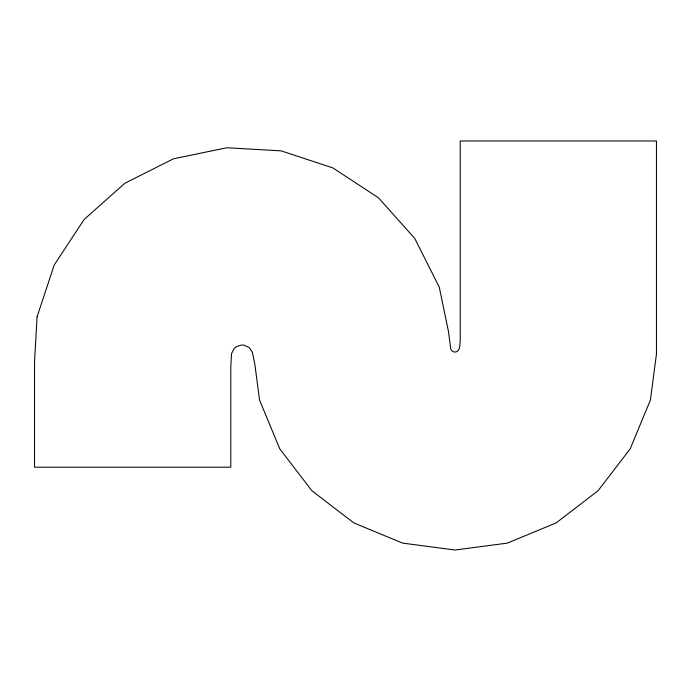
<?xml version="1.0" encoding="UTF-8"?>
<svg xmlns="http://www.w3.org/2000/svg" width="691" height="691" viewBox="0 0 691 691"><rect width="100%" height="100%" fill="white"/><g stroke="black" fill="none" stroke-linecap="round" stroke-linejoin="round"><path stroke-width="1.04" d="M37.098 316.746L34.55 361.03L34.55 467.194L230.794 467.194L230.794 366.653L231.537 353.766L233.964 348.73L236.072 346.856L241.349 345.016L244.165 345.18L249.209 347.608L252.353 352.229L254.815 364.088L259.548 400.054L279.76 448.856L311.909 490.757L353.818 522.906L402.611 543.117L454.972 550.019L507.341 543.117L556.134 522.906L598.035 490.757L630.192 448.856L650.404 400.054L656.45 354.12L656.45 140.981L460.206 140.981L460.206 341.259C459.636 344.921 460.379 351.892 454.972 352.082C453.037 352.073 451.249 350.7 450.739 348.825L448.433 331.3L439.251 287.085L414.755 238.455L378.495 197.816L332.95 167.948L281.202 150.871L226.803 147.753L173.45 158.818L124.769 183.296L84.095 219.531L54.192 265.05L37.098 316.746"/></g></svg>
